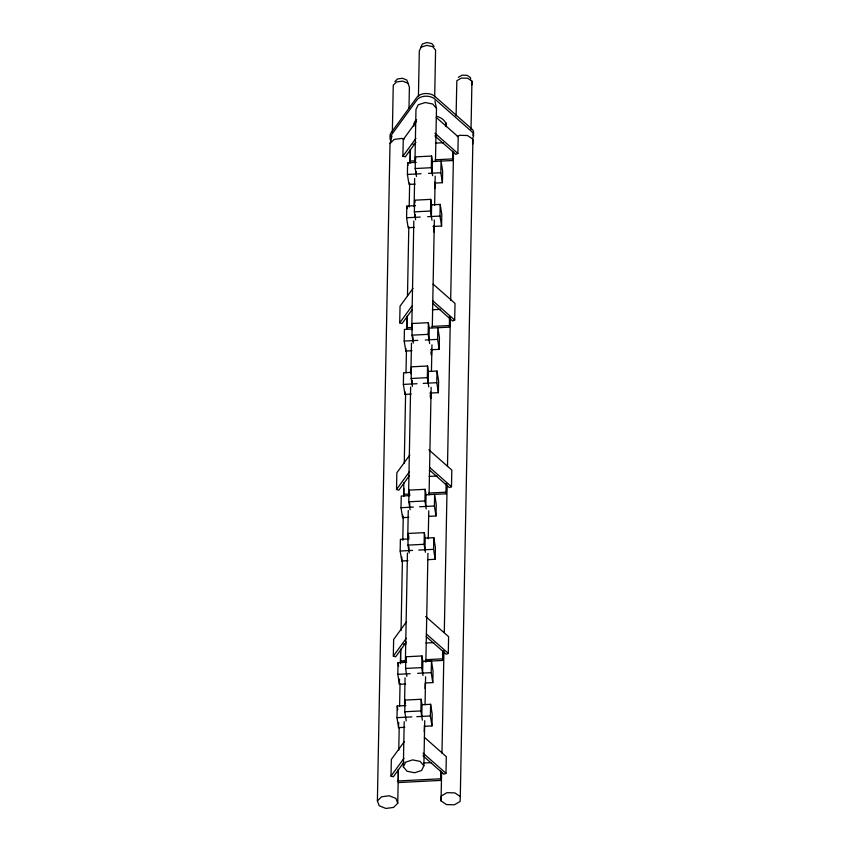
<?xml version="1.0" encoding="UTF-8"?>
<svg xmlns="http://www.w3.org/2000/svg" width="851" height="851" viewBox="0 0 851 851"><rect width="100%" height="100%" fill="white"/><g stroke="black" fill="none" stroke-linecap="round" stroke-linejoin="round"><path stroke-width="1.28" d="M398.385 770.059L397.747 803.259L393.587 807.408L385.897 808.45L379.195 805.769L377.387 800.94L390.013 143.574L391.981 136.011M392.354 132.139L393.258 85.228L396.555 81.941L402.651 81.122L407.969 83.238M404.044 762.092L393.353 776.782L391.013 776.101L391.332 759.432L404.321 741.593M406.342 642.122L395.651 656.812L393.322 656.121L393.641 639.463L406.618 621.624M409.544 475.486L398.853 490.176L396.513 489.495L396.843 472.826L409.82 454.987M411.98 309.902L402.055 323.55L399.715 322.859L400.034 306.2L413.022 288.351M415.948 142.223L405.257 156.914L402.917 156.222L403.236 139.564L416.224 121.725M404.757 727.307L398.566 727.626L396.981 717.659L397.204 706L405.863 705.564M405.587 683.981L399.396 684.3L397.811 674.343L398.034 662.674L406.704 662.238M407.959 560.671L401.768 560.99L400.172 551.033L400.395 539.364L409.065 538.928M408.788 517.344L402.597 517.663L401.012 507.707L401.236 496.037L409.895 495.601M411.161 394.045L404.97 394.353L403.374 384.397L403.597 372.738L411.033 372.355M411.99 350.718L405.799 351.027L404.204 341.07L404.427 329.411L412.331 329.05M414.352 227.408L408.161 227.728L406.576 217.76L406.799 206.102L415.469 205.665M415.192 184.082L409.001 184.401L407.406 174.444L407.629 162.775L416.299 162.339M409.001 107.917L409.405 87.068L406.778 79.994L402.47 78.271L397.534 78.941L394.864 81.6M398.566 727.626L398.662 722.435M399.396 684.3L399.502 679.109M401.768 560.99L401.842 557.097M402.597 517.663L402.651 515.068M404.97 394.353L405.012 391.768M405.799 351.027L405.842 348.442M440.978 771.421L440.807 780.399L398.311 782.558L398.279 769.421M405.927 662.312L400.619 662.578L400.587 649.451M403.821 495.952L403.778 482.815M407.076 317.21L407.012 329.316L406.98 316.178M410.214 162.679L410.182 149.553M398.768 750.146L399.193 727.562M399.608 706.319L400.034 683.747M400.417 663.823L400.704 649.217M401.055 630.623L402.406 560.235M402.789 540.321L403.246 516.408M403.629 496.495L403.789 488.527M404.268 463.295L405.597 394.236M406.001 372.983L406.438 350.41M407.48 295.967L408.81 226.909M409.193 206.984L409.65 183.082M410.033 163.158L410.459 149.861M424.734 720.648L423.872 765.794L421.585 770.495L414.628 772.751L407.076 771.24L403.342 766.847L404.214 721.691M404.512 705.756L405.055 677.864M405.363 661.929L407.448 553.033M407.703 539.757L408.267 510.536M408.544 495.931L410.639 387.035M410.895 373.749L411.48 343.208M411.735 329.922L413.82 221.026M414.107 206.421L414.639 178.529M414.948 162.594L415.969 109.471L418.245 104.779L425.202 102.524L432.755 104.035L436.489 108.428L435.467 161.552M406.235 720.957L404.768 711.755L404.991 700.096L421.139 699.267L422.011 704.734L421.788 716.404M406.874 676.385L405.597 668.429L405.831 656.77L421.979 655.951L422.851 661.418L422.628 673.077M409.235 553.076L407.969 545.119L408.193 533.46L424.341 532.641L425.213 538.109L424.989 549.767M410.076 509.76L408.799 501.803L409.023 490.133L425.17 489.314L426.043 494.782L425.819 506.441M412.437 386.45L411.171 378.493L411.395 366.824L427.542 366.004L428.415 371.472L428.191 383.141M413.267 343.123L412.001 335.166L412.224 323.497L428.372 322.678L429.244 328.146L429.021 339.815M415.639 219.813L414.373 211.856L414.597 200.198L430.744 199.368L431.617 204.836L431.393 216.505M416.469 176.487L415.203 168.53L415.426 156.871L431.574 156.052L432.446 161.52L432.223 173.179M408.842 550.586L408.916 546.704M409.671 507.27L409.746 503.377M412.044 383.961L412.118 380.067M412.873 340.634L412.948 336.741M415.245 217.324L415.288 214.729M416.075 173.998L416.128 171.413M418.426 96.503L419.309 50.9L421.107 47.177L426.628 45.39L432.616 46.592L435.584 50.071L434.68 96.982M422.383 720.137L420.915 710.936L421.139 699.267M423.021 675.566L421.745 667.61L421.979 655.951M425.383 552.256L424.117 544.3L424.341 532.641M426.223 508.93L424.947 500.973L425.17 489.314M428.787 386.875L427.319 377.674L427.542 366.004M429.617 343.549L428.149 334.347L428.372 322.678M431.989 220.239L430.521 211.037L430.744 199.368M432.616 175.668L431.351 167.711L431.574 156.052M424.255 731.871L424.383 725.392M425.096 688.544L425.192 683.364M430.787 392.12L430.659 398.608L430.127 395.3M431.617 348.804L431.489 355.282L430.968 351.974M433.978 225.494L433.861 231.972L433.51 229.77M434.691 188.645L434.818 182.167M425.043 704.713L425.574 676.822M425.862 662.216L427.947 553.32M428.234 538.704L428.766 510.823M429.074 494.888L431.138 387.311M431.446 371.376L431.957 344.815M432.287 327.55L434.35 219.984M434.627 205.378L435.191 176.157M424.606 726.297L431.978 725.924L430.393 715.968L430.617 704.298L422.011 704.734M425.436 682.97L432.808 682.598L431.223 672.641L431.446 660.972L422.851 661.418M427.808 559.66L435.18 559.288L433.584 549.331L433.808 537.672L425.213 538.109M436.01 515.961L434.425 506.005L434.648 494.346L436.233 504.303L436.01 515.961L428.638 516.344M429.776 393.098L438.382 392.651L436.786 382.695L437.01 371.036L428.415 371.472M439.212 349.335L437.616 339.379L437.839 327.709L439.435 337.666L439.212 349.335L430.617 349.772M432.978 226.462L441.573 226.026L439.988 216.069L440.212 204.4L431.617 204.836M442.414 182.699L440.818 172.742L441.041 161.073L442.637 171.03L442.414 182.699L435.042 183.071M431.978 725.924L432.202 714.255L430.617 704.298M432.808 682.598L433.031 670.928L431.446 660.972M435.18 559.288L435.404 547.629L433.808 537.672M438.382 392.651L438.605 380.993L437.01 371.036M441.573 226.026L441.797 214.356L440.212 204.4M440.807 780.399L440.701 771.112M424.521 661.365L443.116 660.419L442.999 651.132M426.043 494.782L446.307 493.793L446.232 483.219M429.244 328.146L449.509 327.156L449.424 316.583M432.446 161.52L452.711 160.52L452.604 151.233M443.116 660.419L443.286 651.451M446.307 493.793L446.488 484.815M449.509 327.156L449.679 318.178M452.711 160.52L452.881 151.552M457.295 136.649L459.572 135.309L467.465 135.522L472.922 139.16L460.295 796.525L460.114 801.451L454.402 804.801L446.509 804.589L441.063 800.951L441.616 771.74M441.977 753.146L443.945 650.887M444.296 632.293L447.126 484.889M447.488 466.295L450.339 317.561M450.668 300.297L453.53 151.552M456.083 115.917L456.838 80.728L461.359 78.079L467.625 78.239L471.943 81.122L471.018 129.341M422.958 755.773L443.903 774.229L445.977 773.314L446.296 756.656L424.362 737.317M426.266 636.676L446.201 654.249L448.286 653.345L448.605 636.676L425.67 616.464M429.457 470.039L449.402 487.623L451.487 486.708L451.807 470.05L428.872 449.828M432.659 303.403L452.604 320.987L454.689 320.072L455.008 303.413L433.063 284.074M434.861 135.894L455.806 154.35L457.881 153.446L458.2 136.777L436.265 117.438M441.063 800.951L441.243 796.025L446.956 792.685L454.849 792.887L460.295 796.525M470.486 79.76L470.571 77.654L467.061 75.313L461.997 75.186L458.327 77.335M471.794 85.036L471.943 81.122M472.73 144.085L472.922 139.16M420.926 47.018L422.383 43.997L426.851 42.55L431.712 43.518L434.106 46.348M403.342 766.847L405.629 762.145L412.575 759.89L420.139 761.4L423.872 765.794M402.917 156.222L415.905 138.383M399.715 322.859L411.937 306.062M396.513 489.495L409.501 471.645M393.322 656.121L406.299 638.282M391.013 776.101L404.002 758.262M390.013 143.574L394.173 139.426L401.853 138.394L404.087 139.287M377.387 800.94L381.546 796.802L389.226 795.759L395.938 798.44L397.747 803.259M412.937 144.287L415.596 144.149M435.457 143.096L443.477 142.734M409.959 161.084L415.277 160.818M435.191 159.807L452.455 158.924M415.203 168.53L431.351 167.711M407.406 174.444L421.043 173.742M428.5 173.37L440.818 172.742M414.373 211.856L430.521 211.037M406.576 217.76L420.213 217.069M427.659 216.697L439.988 216.069M432.308 309.775L440.275 309.37M406.757 327.72L412.075 327.444M431.989 326.433L449.254 325.561M412.001 335.166L428.149 334.347M404.204 341.07L417.841 340.379M425.298 340.006L437.616 339.379M411.171 378.493L427.319 377.674M403.374 384.397L417.011 383.705M423.224 383.386L436.786 382.695M429.117 476.4L437.084 475.996M403.565 494.357L408.874 494.08M428.798 493.069L446.052 492.186M408.799 501.803L424.947 500.973M401.012 507.707L413.405 507.079M419.607 506.76L434.425 506.005M407.969 545.119L424.117 544.3M400.172 551.033L412.565 550.406M418.777 550.086L433.584 549.331M403.342 644.186L405.991 644.047M425.915 643.037L433.882 642.633M400.364 660.982L405.672 660.716M425.596 659.706L442.86 658.823M405.597 668.429L421.745 667.61M397.811 674.343L410.203 673.705M417.65 673.332L431.223 672.641M404.768 711.755L420.915 710.936M396.981 717.659L411.852 716.904M416.82 716.659L430.393 715.968M423.607 763.017L431.574 762.613M398.055 780.963L440.552 778.803M434.946 133.224L457.881 153.446M432.744 300.733L454.689 320.072M429.553 467.369L451.487 486.708M426.351 634.006L448.286 653.345M423.043 753.103L445.977 773.314M434.893 100.854L436.489 108.428M415.426 156.871L415.777 159.052M414.597 200.198L414.937 202.378M407.629 162.775L408.033 165.264M406.799 206.102L407.193 208.591M409.023 490.133L409.725 494.505M408.193 533.46L408.895 537.832M405.831 656.77L406.352 660.046M404.991 700.096L405.523 703.373M398.034 662.674L398.63 666.407M397.204 706L397.8 709.734M413.863 126.235A16.212 10.138 1.1 0 1 416.575 119.555M436.659 116.247A16.212 10.138 1.1 0 1 446.105 126.693M446.254 122.959A16.212 10.138 1.1 0 1 445.424 126.129M472.699 137.968A10.297 6.436 1.1 0 0 471.677 131.543L434.712 98.95A10.297 6.436 1.1 0 0 416.969 99.854L390.917 135.649A10.297 6.436 1.1 0 0 391.035 141.106M473.635 133.128A10.297 6.436 1.1 0 1 472.752 135.298M473.613 132.022A10.297 6.436 1.1 0 0 471.731 128.873L434.755 96.291A10.297 6.436 1.1 0 0 417.011 97.184L390.96 132.99A10.297 6.436 1.1 0 0 390.109 136.266"/></g></svg>
